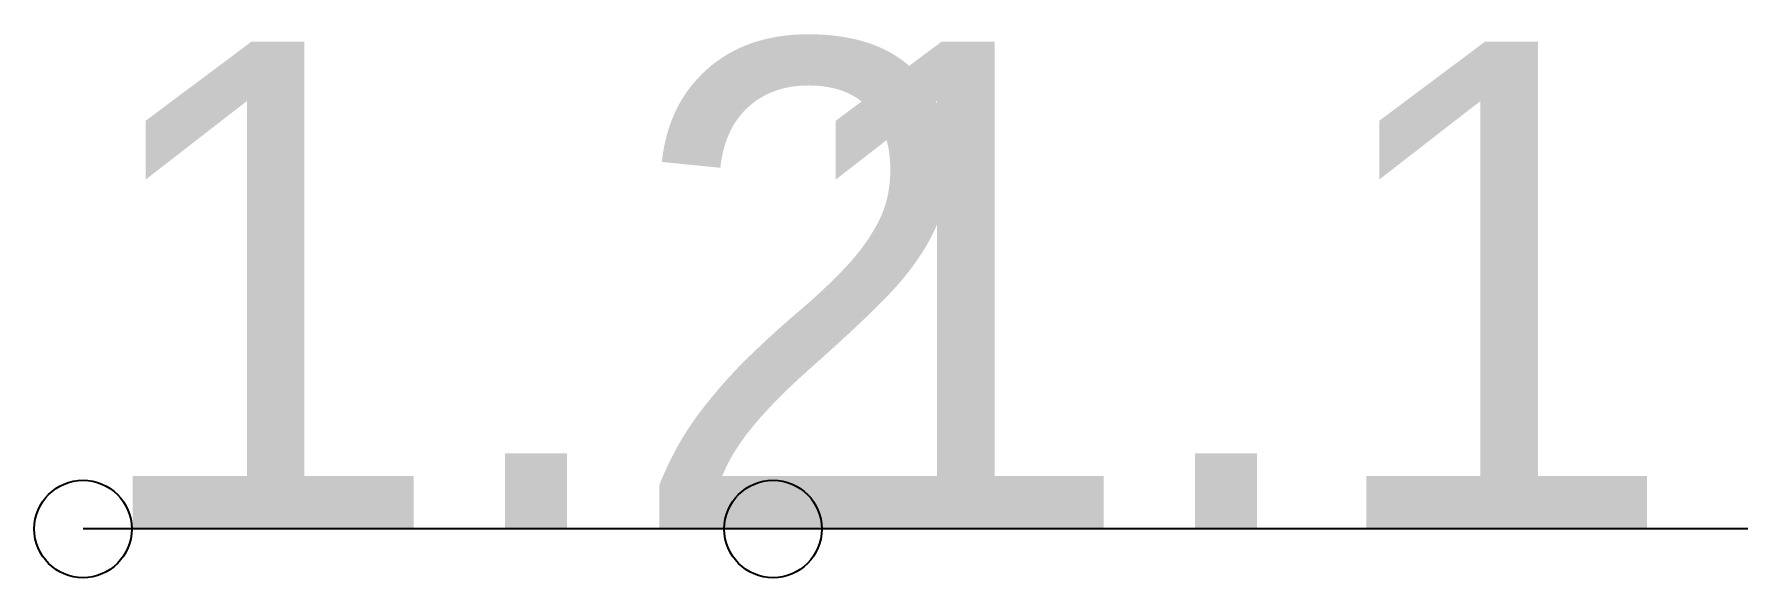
# Model space of a CAD drawing. Header units: millimetres. Extents: x -3.52 to 0, y -0.1 to 1.01.
import ezdxf

# ---------------------------------------------------------------- set-up
doc = ezdxf.new("R2010")
doc.units = ezdxf.units.MM

msp = doc.modelspace()

# ---------------------------------------------------------------- linework, layer by layer
at = {"layer": 'Shots', "color": 1}
msp.add_line((-2, 0), (-3.416, 0), dxfattribs=at)
at = {"layer": 'Shots', "color": 30}
msp.add_line((0, 0), (-2, 0), dxfattribs=at)
at = {"layer": 'Shots', "color": 1}
msp.add_circle((-3.416, 0), 0.1, dxfattribs=at)
at = {"layer": 'Shots', "color": 30}
msp.add_circle((-2, 0), 0.1, dxfattribs=at)
at = {"layer": 'XSect', "color": 30}
msp.add_line((-2, 0), (-2.706, 0), dxfattribs=at)

# ---------------------------------------------------------------- texts
at = {"layer": 'Label'}
for s, p in [('1.2', (-3.416, 0)), ('1.1', (-2, 0))]:
    msp.add_text(s, height=1, dxfattribs=at).set_placement(p)

doc.saveas('drawing.dxf')
